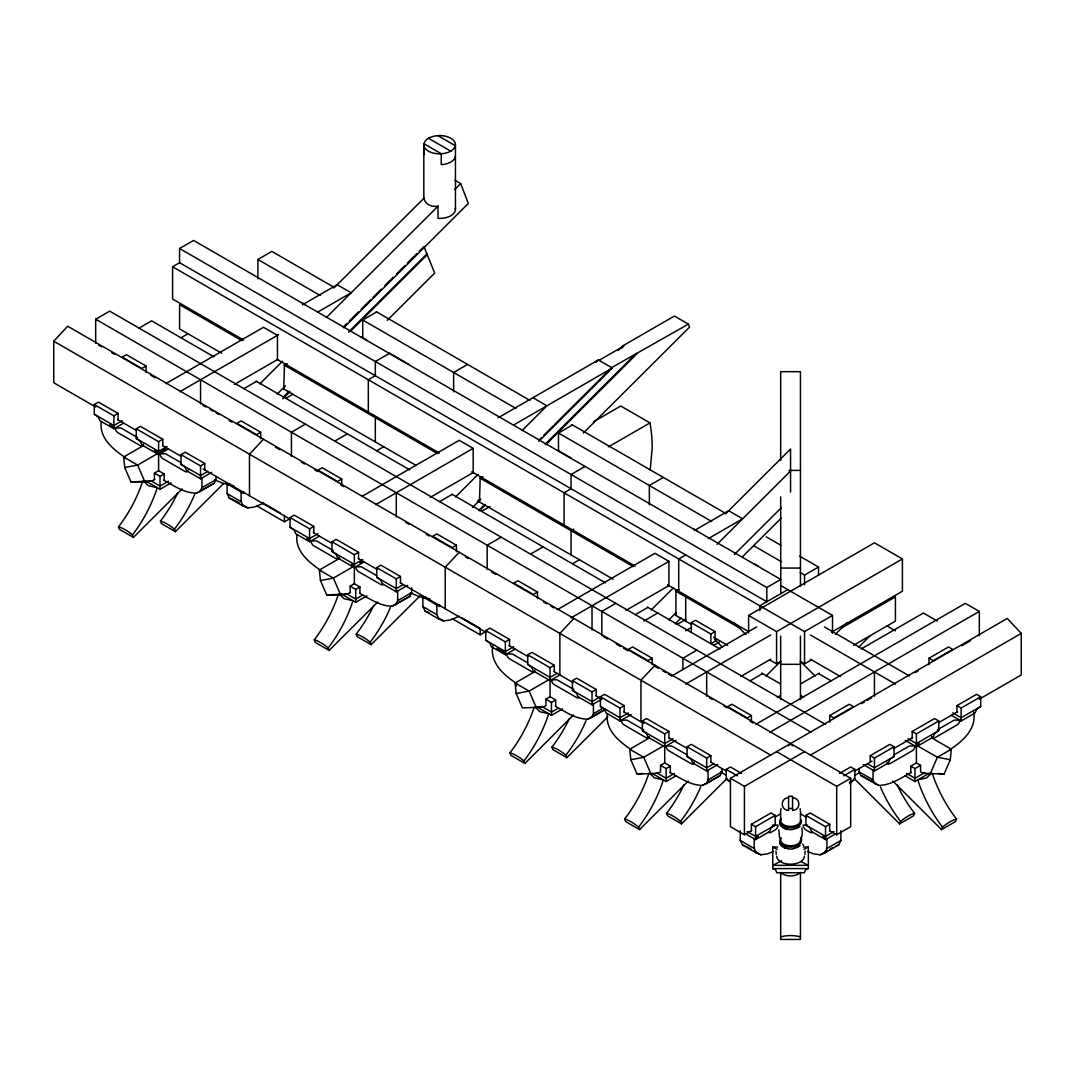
<?xml version="1.0" encoding="UTF-8"?>
<svg xmlns="http://www.w3.org/2000/svg" width="1075" height="1075" viewBox="0 0 1075 1075"><rect width="100%" height="100%" fill="white"/><g stroke="black" fill="none" stroke-linecap="round" stroke-linejoin="round"><path stroke-width="1.5" d="M776.016 851.01L776.19 854.504M778.824 829.927L779.577 837.801M780.49 813.372L780.988 808.507M910.794 772.629L910.794 766.166L916.397 762.941L920.59 765.36L920.59 771.823L923.103 773.274L944.078 774.081L950.3 759.689L951.348 749.221L931.77 737.92M804.933 854.504L805.094 851.01M650.214 469.869L652.149 448.369A121.018 69.875 60 0 0 649.972 422.892L620.772 406.028L593.508 421.776M423.819 199.345L423.819 144.708C424.907 137.613 433.574 135.732 439.635 135.571A15.816 9.137 0 0 1 455.451 144.708L455.451 209.289A15.816 9.137 0 0 1 439.635 218.413L438.009 218.292L438.009 206.198C432.338 207.314 424.692 204.573 424.034 198.123M455.451 144.708C454.362 151.803 445.682 153.685 439.635 153.846A15.816 9.137 0 0 1 423.819 144.708M455.236 156.533L454.913 157.958A15.816 9.137 0 0 1 443.72 164.421L441.261 164.609L441.261 153.712L424.034 143.768L424.034 154.666M800.942 839.723L802.299 834.052L801.923 827.871M853.967 778.34L899.614 823.853L900.568 821.381A25.706 8.869 -45.1 0 1 914.556 813.305A91.106 52.594 60 0 1 897.087 784.763M914.556 813.305L913.589 815.791L899.614 823.853M892.882 781.082L941.552 829.618L942.506 827.132A25.706 8.869 -45.1 0 1 956.495 819.056A92.141 53.199 60 0 1 932.267 773.368M956.495 819.056L955.541 821.542L941.552 829.618M930.09 774.081L937.36 757.284L951.348 749.221M163.884 480.243C174.016 485.806 184.362 493.156 196.362 493.17L200.084 491.45L201.952 487.687L201.952 477.999M200.084 491.45L214.073 483.374L215.927 479.611L215.927 476.386M359.628 593.252C369.746 598.815 380.093 606.166 392.093 606.179L395.828 604.459L397.683 600.697L397.683 591.008M395.828 604.459L409.803 596.383L411.671 592.621L411.671 587.783M555.358 706.248C565.49 711.825 575.837 719.175 587.837 719.188L591.559 717.468L593.427 713.706L593.427 704.017M670.007 772.441C680.126 778.018 690.473 785.355 702.472 785.382L706.208 783.662L708.076 779.886L708.076 770.211M706.208 783.662L720.183 775.586L722.051 771.823L722.051 768.585M807.527 851.36L813.493 853.832L820.198 854.8L824.673 853.026L826.917 848.498L826.917 838.822L822.711 836.39M824.673 853.026L838.661 844.95L840.892 840.435L840.892 830.747M849.707 783.702L854.867 779.079L854.867 769.391L850.674 766.972L839.494 773.436M930.91 773.678L926.69 777.91L917.795 779.886A92.141 53.199 60 0 0 942.506 827.132M95.796 407.022L53.75 382.754L53.75 341.205L67.725 326.249L850.674 778.273L850.674 826.702L836.699 834.778L829.457 830.599M263.469 439.258L249.481 454.201L249.481 495.763M459.2 552.254L445.225 567.21L445.225 608.759M573.848 618.447L559.873 633.403L559.873 674.952L550.077 680.609L533.308 670.921L531.762 667.333L527.718 664.457L527.718 654.769L531.91 652.35L554.283 665.264L554.283 671.727M654.944 665.264L640.955 680.22L640.955 721.768M788.405 745.862L790.555 743.564L792.705 745.862M333.855 288.046L424.128 198.028M259.841 383.869L282.497 361.267M326.451 317.447L438.103 206.091M454.738 189.509L460.678 183.597L455.088 180.358M343.221 327.096L346.782 323.548M349.388 320.955L358.66 311.71M361.227 309.157L370.526 299.871M373.065 297.345L381.208 289.215M384.89 285.547L393.087 277.377M396.648 273.829L405.006 265.485M407.385 263.12L416.845 253.687M419.196 251.335L423.953 246.605L434.676 273.077L387.322 320.31M142.733 481.157A92.141 53.199 -60 0 1 118.505 526.857L119.459 529.33L133.448 537.406L182.132 488.856M277.135 394.108L285.439 385.817M343.637 327.794L468.324 203.457L460.678 183.597M283.276 397.199L289.202 391.273M348.515 332.135L426.815 254.049M282.792 398.785L289.901 391.69M350.41 331.355L427.514 254.453M177.912 492.552A91.106 52.594 -60 0 1 160.444 521.093L161.411 523.579L175.386 531.655L223.936 483.239M455.558 496.892L478.106 474.411M521.993 430.645L546.906 405.799L532.931 397.723M596.02 362.302L598.385 359.937L612.374 367.999L538.911 441.261M618.206 350.477L622.936 345.76L674.401 316.05L688.39 324.113L689.545 327.123L583.308 433.05M621.269 348.528L623.634 346.163L622.936 345.76M477.34 501.568L479.719 499.19M539.153 439.917L541.531 437.552M543.91 435.173L553.423 425.687M554.673 424.437L611.675 367.596L688.39 324.113M338.464 594.166A92.141 53.199 -60 0 1 314.249 639.853L315.203 642.339L329.178 650.415L377.755 601.973M472.557 507.44L480.847 499.163M478.845 510.37L484.758 504.471M545.106 444.284L636.212 353.433M479.544 510.773L485.457 504.874M545.804 444.687L636.911 353.836M373.657 605.561A91.106 52.594 -60 0 1 356.188 634.102L357.142 636.588L371.117 644.664L420.285 595.631M725.491 513.904L790.555 449.014L790.555 492.041M651.316 609.874L673.367 587.891M717.038 544.34L790.555 471.025M534.208 707.175A92.141 53.199 -60 0 1 509.98 752.863L510.934 755.349L524.923 763.425L573.593 714.888M668.878 619.845L675.92 612.844M734.386 554.525L781.202 507.843M675.207 623.863L681.133 617.95M742.408 556.837L781.162 518.19M569.387 718.57A91.106 52.594 -60 0 1 551.918 747.112L552.886 749.598L566.861 757.673L607.832 716.81M765.964 676.067L779.953 662.119M648.857 773.368A92.141 53.199 -60 0 1 624.629 819.056L625.583 821.542L639.558 829.618L688.228 781.082M835.409 634.317L847.275 622.479M684.036 784.763A91.106 52.594 -60 0 1 666.567 813.305L667.521 815.791L681.51 823.853L727.157 778.34M858.522 647.338L870.253 635.634M949.749 749.718C962.474 741.508 976.745 728.971 973.708 712.08M800.445 872.739C794.68 876.998 786.43 876.998 780.678 872.739M179.579 248.5L193.567 240.424L780.772 579.452L766.798 587.528L179.579 248.5L179.579 262.703L766.798 601.731L766.798 587.528M243.635 340.049L172.591 299.025L172.591 266.748L179.579 262.703M95.688 343.422L95.688 319.208L109.677 311.145L825.237 724.268M139.038 328.09L151.615 320.82L213.965 356.819M257.879 278.855L257.879 259.478L271.854 251.402L334.204 287.401M180.976 337.778L187.964 333.747M146.025 366.024L141.833 368.456L122.254 357.155L126.447 354.723L146.025 366.024L146.025 372.488M122.254 420.688L113.869 425.525L94.291 414.224L94.291 404.549L98.483 402.117L118.062 413.418L118.062 419.882M165.926 383.6L263.173 327.458M302.357 304.83L337.187 284.714L351.176 292.79L317.797 312.059M94.291 404.549L113.869 415.85L118.062 413.418M94.291 414.224L98.336 417.1L99.894 420.688L113.869 428.764L123.652 423.107M179.901 391.676L278.6 334.688M167.001 446.515L158.603 451.366L136.243 438.452L136.243 428.764L140.435 426.332L162.809 439.258L162.809 445.708M234.511 384.366L277.672 359.44M154.746 479.423L151.898 481.062L144.91 481.869L130.922 481.869L124.7 467.477L123.652 457.009L143.23 445.708M243.891 388.626L256.482 381.37M287.24 363.605L284.445 365.218L283.746 389.029M376.72 311.952L362.732 320.014L362.732 337.778M136.243 428.764L158.603 441.677L162.809 439.258M165.604 448.933L137.64 465.085L124.7 467.477M168.399 448.933L158.603 454.591L141.833 444.902L140.287 441.314L136.243 438.452M207.542 471.535L200.555 475.58L180.976 464.279L180.976 454.591L185.169 452.172L204.747 463.473L204.747 469.923M154.41 479.611L154.41 473.161L158.603 470.729L164.206 473.968L164.206 480.417M285.842 398.314L292.83 394.283M154.41 473.161L160.014 476.386L164.206 473.968M168.399 481.224L160.014 486.075L151.615 481.224M389.298 353.433L375.323 361.509L375.323 375.713L368.322 379.744L368.322 412.034M145.327 480.821L160.014 489.3L171.194 482.836M180.976 454.591L200.555 465.892L204.747 463.473M260.674 432.217L256.482 434.636L236.903 423.335L241.096 420.916L260.674 432.217L260.674 438.681M180.976 464.279L185.021 467.141L186.566 470.729L200.555 478.805L211.735 472.342M305.408 424.141L291.433 432.217L291.433 456.432M201.952 487.687L215.927 479.611M196.362 493.17L214.073 483.374M334.768 441.099L347.359 433.83M467.598 364.412L453.61 372.488L453.61 391.864M376.72 450.788L383.708 446.743M341.769 479.033L337.563 481.452L317.998 470.151L322.191 467.732L341.769 479.033L341.769 485.497M317.998 533.697L309.6 538.535L290.035 527.234L290.035 517.545L294.228 515.127L313.806 526.428L313.806 532.891M256.482 505.68L284.445 521.818L290.035 518.593M361.657 496.61L458.904 440.468M498.101 417.839L598.385 359.937M599.084 360.34L623.634 346.163M290.035 517.545L309.6 528.846L313.806 526.428M290.035 527.234L294.08 530.109L295.625 533.697L309.6 541.773L319.396 536.116M375.632 504.686L472.893 448.53M513.528 425.068L612.374 367.999M362.732 559.524L354.347 564.375L331.973 551.448L331.973 541.773L336.166 539.341L358.539 552.254L358.539 558.718M430.242 497.376L473.417 472.449M350.396 592.473L347.642 594.072L340.641 594.878L326.666 594.878L320.431 580.487L319.396 570.019L339.754 558.261M439.635 501.635L452.212 494.379M482.971 476.615L480.176 478.227L479.477 502.038M572.451 424.947L558.476 433.023L558.476 450.788M331.973 541.773L354.347 554.687L358.539 552.254M354.347 565.987L333.371 578.095L320.431 580.487M359.937 562.749L362.732 561.137M364.129 561.943L354.347 567.6L337.563 557.912L336.018 554.324L331.973 551.448M403.286 584.545L396.285 588.589L376.72 577.288L376.72 567.6L380.913 565.181L400.478 576.482L400.478 582.932M350.154 592.621L350.154 586.157L354.347 583.738L359.937 586.977L359.937 593.427M481.573 511.324L489.958 506.486M350.154 586.157L355.744 589.396L359.937 586.977M608.356 446.918L649.972 422.892M585.042 466.442L571.053 474.518L571.053 488.722L564.066 492.753L564.066 525.043M362.732 595.039L355.744 599.084L347.359 594.233M341.071 593.83L355.744 602.309L366.924 595.846M376.72 567.6L396.285 578.901L400.478 576.482M456.405 545.227L452.212 547.645L432.647 536.344L436.84 533.926L456.405 545.227L456.405 551.69M376.72 577.288L380.765 580.151L382.31 583.738L396.285 591.814L407.479 585.351M501.152 537.151L487.163 545.227L487.163 569.441M397.683 600.697L411.671 592.621M392.093 606.179L409.803 596.383M530.513 554.109L543.09 546.839M573.848 529.088L571.053 530.701L571.053 554.915M663.329 477.421L649.354 485.497L649.354 504.86M572.451 563.797L579.438 559.753M537.5 592.043L533.308 594.462L513.729 583.161L517.922 580.742L537.5 592.043L537.5 598.506M513.729 646.707L505.344 651.544L485.766 640.243L485.766 630.555L489.958 628.136L509.537 639.437L509.537 645.9M452.212 618.689L480.176 634.828L485.766 631.603M557.078 609.807L654.944 553.303L668.919 561.365L668.919 585.593L626.026 610.358M694.343 530.553L728.662 510.732L742.65 518.808L708.331 538.615M485.766 630.555L505.344 641.856L509.537 639.437M485.766 640.243L489.81 643.119L491.356 646.707L505.344 654.769L515.127 649.125M571.053 617.87L668.919 561.365M685.702 554.915L678.715 558.946L678.715 591.237M615.8 603.344L601.812 611.42L601.812 635.634M534.705 671.727L515.127 683.028L516.175 693.496L522.396 707.887L543.372 707.081L545.885 705.63L545.885 699.167L550.077 696.748L555.681 699.973L555.681 706.436M635.365 614.645L647.956 607.375M678.715 589.624L675.92 591.237L675.92 615.451M527.718 654.769L550.077 667.696L554.283 665.264M643.764 621.108L657.739 613.032M557.078 673.34L550.077 677.371L527.718 664.457M550.077 678.997L529.115 691.104L516.175 693.496M624.185 712.08L624.185 705.63L604.607 694.329L592.029 701.599L572.451 690.298L572.451 680.609L576.643 678.177L596.222 689.478L596.222 695.942M677.317 624.333L685.702 619.496M545.885 699.167L551.475 702.405L555.681 699.973M691.292 632.409L691.292 622.721L695.485 620.302L715.063 631.603L715.063 638.053M685.702 630.797L691.292 627.558M558.476 708.049L551.475 712.08L541.692 706.436M536.102 706.436L551.475 715.318L562.668 708.855M572.451 680.609L592.029 691.91L596.222 689.478M652.149 658.236L647.956 660.655L628.378 649.354L632.57 646.935L652.149 658.236L652.149 664.686M800.19 572.585L804.543 575.098L818.518 567.022L818.518 575.098M691.292 622.721L710.871 634.022L715.063 631.603M787.76 589.624L759.797 605.763L759.797 610.613M572.451 690.298L576.496 693.16L578.041 696.748L592.029 704.824L601.812 699.167L596.02 695.821M748.617 633.215L748.617 615.451L874.445 542.808L902.409 558.946L902.409 591.237L831.539 632.154M696.882 650.16L682.907 658.236L682.907 669.537M716.461 640.472L710.871 643.71L710.871 634.022M593.427 713.706L603.209 708.049M713.666 645.322L719.256 642.097M587.837 719.188L601.812 711.113M591.559 717.468L605.548 709.392L603.062 710.548M671.714 675.987L756.719 626.913M628.378 712.886L619.993 717.737L600.414 706.436L600.414 696.748L619.993 708.049L624.185 705.63M600.414 706.436L604.459 709.298L606.004 712.9L619.993 720.962L631.173 714.512M685.702 684.063L770.694 634.989M748.617 615.451L776.58 631.603L902.409 558.946M673.111 738.727L664.726 743.564L642.353 730.651L642.353 720.962L646.559 718.543L668.919 731.457L668.919 737.92M172.591 266.748L804.543 631.603L832.507 615.451L832.507 633.215M740.675 676.538L770.694 659.203M769.593 659.848L776.58 663.88L780.92 661.38M670.316 772.629L670.316 766.166L664.726 762.941L660.534 765.36L660.534 771.823L658.021 773.274L637.045 774.081L630.81 759.689L629.775 749.221L649.354 737.92M750.014 680.838L762.592 673.568M842.007 627.719L895.421 596.894L895.421 621.108L853.59 645.255M642.353 720.962L664.726 733.876L668.919 731.457M800.203 661.38L804.543 663.88L811.531 659.848M664.726 745.177L643.764 757.284L630.81 759.689M675.92 740.339L664.726 746.789L647.956 737.114L646.411 733.513L642.353 730.651M713.666 763.747L706.678 767.778L687.1 756.478L687.1 746.789L691.292 744.37L710.871 755.671L710.871 762.135M777.507 697.258L780.396 695.592M800.606 683.915L819.392 673.071M861.277 648.883L923.385 613.032L937.36 621.108M751.412 715.547L747.219 717.966L727.641 706.665L731.833 704.246L751.412 715.547L751.412 721.997M660.534 765.36L666.124 768.585L670.316 766.166M755.886 724.268L965.323 603.344L979.312 611.42L979.312 635.634M674.522 773.436L666.124 778.273L656.341 772.629M652.149 773.436L666.124 781.512L675.92 775.854M687.1 746.789L706.678 758.09L710.871 755.671M769.875 732.33L979.312 611.42M687.1 756.478L691.144 759.353L692.69 762.941L706.678 771.017L717.858 764.553M708.076 779.886L722.051 771.823M730.436 781.498L726.243 779.079L726.243 769.391L730.436 766.972L741.629 773.436M702.472 785.382L720.183 775.586M829.712 715.547L849.277 704.246L853.469 706.665L833.904 717.966L829.712 715.547L829.712 721.997M928.975 658.236L948.553 646.935L952.746 649.354L933.167 660.655L928.975 658.236L928.975 664.686M751.667 830.599L744.424 834.778L730.436 826.702L730.436 778.273L1007.275 618.447L1021.25 633.403L1021.25 674.952L979.218 699.22M861.492 703.655L864.407 701.975M867.31 700.295L871.677 697.769M915.309 672.574L918.225 670.894M961.856 645.712L970.577 640.673M730.436 778.273L744.424 786.349L804.543 751.64M810.362 755.161L1021.25 633.403M751.412 830.747L751.412 824.283L770.99 812.982L775.183 815.401L775.183 825.089L755.604 836.39L747.219 831.553M870.253 762.135L870.253 755.671L889.831 744.37L894.024 746.789L894.024 756.478L874.445 767.778L867.458 763.747M912.191 737.92L912.191 731.457L934.565 718.543L938.757 720.962L938.757 730.651L916.397 743.564L907.999 738.727M956.938 712.08L956.938 705.63L976.517 694.329L980.709 696.748L980.709 706.436L961.131 717.737L952.746 712.886M751.412 824.283L755.604 826.702L775.183 815.401M843.687 775.854L854.867 769.391M870.253 755.671L874.445 758.09L894.024 746.789M912.191 731.457L916.397 733.876L938.757 720.962M956.938 705.63L961.131 708.049L980.709 696.748M774.86 817.202L780.652 813.856L780.678 820.453M854.571 771.178L871.959 761.14M893.701 748.59L912.554 737.719M938.636 722.655L957.476 711.771M854.867 775.277L859.194 772.791M776.58 751.64L836.699 786.349L850.674 778.273M894.024 754.865L909.396 745.983L914.986 745.983L919.192 743.564M937.36 729.844L954.143 720.156L959.733 720.156A3.951 2.284 -60 0 1 956.938 725.007L934.565 737.92A3.951 2.284 -60 0 1 931.77 736.308M849.277 782.318L854.867 779.079M758.399 836.39L754.207 838.822L754.207 848.498L756.451 853.026L760.925 854.8L767.631 853.832L773.597 851.36M745.822 833.972L755.604 839.629L769.593 831.553L771.138 827.965L775.183 825.089M863.265 764.553L874.445 771.017L888.434 762.941L889.979 759.353L894.024 756.478M951.348 715.318L961.131 720.962L975.106 712.9L976.664 709.298L980.709 706.436M833.904 831.553L825.519 836.39L805.941 825.089L805.941 815.401L810.133 812.982L829.712 824.283L829.712 830.747M910.794 766.166L914.986 768.585L920.59 765.36M911.116 772.441C900.984 778.018 890.637 785.355 878.638 785.382L860.927 775.586L859.073 771.823L859.073 768.585M805.941 815.401L825.519 826.702L829.712 824.283M924.782 772.629L914.986 778.273L906.601 773.436M905.204 775.854L914.986 781.512L928.975 773.436M805.941 825.089L809.986 827.965L811.531 831.553L825.519 839.629L835.302 833.972M826.917 848.498L840.892 840.435M820.198 854.8L827.186 850.768M829.981 849.142L832.789 847.53M938.757 730.651L934.712 733.513L933.167 737.114L916.397 746.789L905.204 740.339M781.659 860.766L772.764 865.335L808.36 865.335L800.942 861.532M803.912 849.358L808.36 847.073L808.36 868.573L805.498 869.782L804.396 872.739L776.714 872.739L775.626 869.782L772.764 868.573L772.764 847.073L777.615 847.073M263.469 503.248L254.52 506.97L247.814 507.938L243.34 506.164L229.351 498.088L227.121 493.573L227.121 483.884M459.2 616.257L450.264 619.979L443.545 620.947L439.07 619.173L425.095 611.097L422.851 606.569L422.851 596.894M835.678 846.132L838.661 844.95M130.922 481.869L151.898 481.062M326.666 594.878L347.642 594.072M637.045 774.081L642.635 773.436M792.544 808.467L788.58 808.467M788.58 797.69C780.181 798.013 780.168 810.107 788.58 810.429L788.58 796.373L790.555 796.185L792.544 796.373L792.544 810.429C800.956 810.107 800.942 798.013 792.544 797.69M109.677 424.719L115.267 427.958L120.857 427.958L137.64 437.632M154.41 450.559L160.014 453.784L165.604 453.784L180.976 462.667M788.916 470.393L800.445 470.393M306.805 538.535L311.011 540.953L316.601 540.953L333.371 550.642M351.552 564.375L355.744 566.794L361.334 566.794L376.72 575.676M780.678 568.07L800.445 568.07M496.959 648.319L506.742 653.963L512.332 653.963L527.718 662.845M780.678 664.323L800.445 664.323M535.605 707.081L543.372 707.081M772.387 825.089L777.978 825.089A3.951 2.284 -60 0 1 775.183 829.94L770.99 832.359A3.951 2.284 -60 0 1 768.571 832.144M807.338 825.089L803.146 825.089A3.951 2.284 60 0 0 805.941 829.94L810.133 832.359A3.951 2.284 60 0 0 812.552 832.144M803.495 847.073L808.36 847.073M772.764 868.573L808.36 868.573M938.475 773.436L944.078 774.081M230.198 484.529L223.479 483.562L214.53 479.84M425.928 597.539L419.223 596.571L410.274 592.849M950.3 759.689L937.36 757.284L916.397 745.177M234.001 485.94L233.248 485.779A7.082 4.098 -60 0 1 232.509 485.295M429.745 598.95L428.992 598.788A7.082 4.098 -60 0 1 428.253 598.305M229.351 498.088L233.826 499.862M425.095 611.097L429.57 612.871M740.232 830.747L740.232 840.435L742.462 844.95L745.445 846.132M860.927 775.586L864.663 777.306M772.764 847.073L777.212 849.358M726.243 779.079L730.288 781.955M438.009 135.705L455.236 145.649M428.441 138.245L450.815 151.172M376.25 311.683L529.935 400.411M571.981 424.679L725.692 513.433M766.314 536.882L780.813 545.253M799.666 556.138L818.518 567.022M257.879 259.478L320.216 295.477M362.275 319.745L515.96 408.487M558.006 432.755L711.717 521.496M753.777 545.791L781.337 561.701M887.036 625.946L895.421 630.797M302.613 303.069L305.408 304.682M361.334 336.972L366.924 340.197M389.298 353.111L408.876 364.412M558.006 450.519L571.053 458.044M694.087 529.088L696.882 530.701M754.207 563.797L758.399 566.216M780.437 585.391L832.507 615.451M824.404 626.913L909.396 675.987M810.416 634.989L895.421 684.063M263.469 327.284L277.444 335.36L277.444 359.574M459.2 440.293L473.188 448.369L473.188 472.583M810.416 659.203L840.448 676.538M276.987 359.305L439.366 453.059M471.791 471.777L635.11 566.068M667.521 584.773L748.2 631.361M241.929 340.681L179.579 304.682L179.579 328.896L221.625 353.178M283.975 364.949L437.659 453.69M479.705 477.958L633.35 566.659M675.369 590.914L739.103 627.719M818.518 673.568L831.109 680.838M283.975 389.163L415.917 465.341M478.268 501.34L613.099 579.183M675.449 615.182L691.467 624.441M713.719 637.287L727.641 645.322M256.011 381.101L409.696 469.829M451.742 494.11L605.44 582.838M647.486 607.106L719.981 648.964M761.732 673.071L780.504 683.915M800.727 695.592L803.616 697.258M95.688 319.208L811.249 732.33M859.073 771.823L873.048 779.886L874.916 783.662M866.06 778.112L878.638 785.382M98.591 345.102L101.493 346.782M111.639 352.64L114.541 354.307M150.796 375.242L155.136 377.742M202.987 405.369L205.889 407.049M210.23 409.562L213.132 411.228M216.035 412.907L218.937 414.574M229.082 420.446L231.985 422.112M275.482 447.227L279.836 449.74M301.578 462.29L304.48 463.97M314.626 469.829L317.528 471.508M340.721 484.892L343.624 486.572M405.974 522.571L408.876 524.237M426.278 534.288L429.167 535.955M465.421 556.89L468.324 558.557M491.517 571.954L495.871 574.467M543.708 602.094L546.611 603.76M550.964 606.273L553.867 607.953M603.263 636.467L607.63 638.993M616.203 643.938L620.718 646.545M623.634 648.225L627.988 650.751M655.36 666.54L658.263 668.22M662.899 670.894L665.815 672.574M668.408 674.079L671.311 675.758M709.446 697.769L712.349 699.449M723.986 706.168L726.888 707.847M750.162 721.285L753.078 722.964M53.75 341.205L770.762 755.161M726.243 769.391L737.437 775.854M262.797 502.858L280.105 512.869M461.417 617.534L480.176 628.364L480.176 634.828M117.551 419.586L136.391 430.457M162.486 445.534L181.339 456.418M203.094 468.969L290.089 519.198M313.282 532.595L332.135 543.466M358.23 558.543L377.083 569.428M400.276 582.811L485.819 632.207M509.026 645.591L527.865 656.476M553.961 671.553L572.908 682.491M623.567 711.731L643.938 723.488M668.569 737.719L687.409 748.59M710.602 761.973L726.552 771.178M800.458 813.856L806.263 817.202M225.723 483.078L243.891 493.573L243.891 491.974M421.454 596.087L439.635 606.569L439.635 604.983M720.478 771.957L726.243 775.277M573.848 689.478L557.078 679.803L551.475 679.803A3.951 2.284 60 0 0 554.283 684.641L576.643 697.554A3.951 2.284 60 0 0 579.076 697.339M643.764 729.844L626.98 720.156L621.39 720.156A3.951 2.284 60 0 0 624.185 725.007L646.559 737.92A3.951 2.284 60 0 0 649.354 736.308M687.1 754.865L671.714 745.983L666.124 745.983A3.951 2.284 60 0 0 668.919 750.834L691.292 763.747A3.951 2.284 60 0 0 694.087 762.135M227.121 493.573L241.096 501.635L243.34 506.164M422.851 606.569L436.84 614.645L439.07 619.173M235.223 500.668L239.416 503.087M242.211 504.713L247.814 507.938M437.955 617.708L443.545 620.947M123.652 457.009L137.64 465.085L144.91 481.869M319.396 570.019L333.371 578.095L340.641 594.878M629.775 749.221L643.764 757.284L651.033 774.081M740.232 840.435L754.207 848.498M746.937 846.724L751.129 849.142M753.924 850.768L760.925 854.8M742.462 844.95L756.451 853.026M631.374 749.718C619.254 741.71 604.997 729.965 607.402 713.706M516.726 683.539C504 675.315 489.73 662.778 492.767 645.9M320.995 570.529C308.874 562.507 294.617 550.763 297.022 534.503M125.251 457.52C113.144 449.498 98.887 437.753 101.292 421.494M801.171 662.119L815.159 676.067M733.849 622.479L746.023 634.626M714.391 639.141L722.602 647.338M800.579 837.761L801.735 839.373M650.214 773.678L654.433 777.91L663.329 779.886A92.141 53.199 -60 0 1 638.604 827.132L639.558 829.618M535.565 707.498L539.784 711.717L548.68 713.706A92.141 53.199 -60 0 1 523.955 760.939L524.923 763.425M339.821 594.488L344.04 598.708L352.949 600.697A92.141 53.199 -60 0 1 328.224 647.929L329.178 650.415M144.09 481.479L148.31 485.698L157.205 487.687A92.141 53.199 -60 0 1 132.494 534.92L133.448 537.406M802.676 844.157L803.603 845.595M536.385 707.887L529.115 691.104L515.127 683.028L516.457 686.078M666.567 813.305A25.706 8.869 45.1 0 1 680.556 821.381L681.51 823.853M551.918 747.112A25.706 8.869 45.1 0 1 565.907 755.188L566.861 757.673M356.188 634.102A25.706 8.869 45.1 0 1 370.163 642.178L371.117 644.664M160.444 521.093A25.706 8.869 45.1 0 1 174.432 529.169L175.386 531.655M455.236 208.348L455.451 209.289M800.136 808.507L800.633 813.372M961.131 708.049L961.131 720.962M916.397 733.876L916.397 762.941M914.986 768.585L914.986 781.512M874.445 671.956L874.445 696.17M874.445 758.09L874.445 771.017M873.048 770.211L873.048 779.886M836.699 786.349L836.699 834.778M825.519 826.702L825.519 839.629M804.543 575.098L804.543 584.773M804.543 631.603L804.543 663.88M800.445 586.318L800.445 371.681L780.678 371.681L780.678 460.449M800.445 636.118L800.445 699.583M800.445 813.735L800.445 820.453M800.445 872.47L800.445 939.429L780.678 939.429L780.678 872.47M780.678 496.878L780.772 593.655M780.678 636.118L780.678 699.583M776.58 631.603L776.58 663.88M755.604 826.702L755.604 839.629M744.424 786.349L744.424 834.778M706.678 671.956L706.678 696.17M706.678 758.09L706.678 771.017M685.702 596.894L685.702 621.108M666.124 768.585L666.124 781.512M664.726 733.876L664.726 762.941M619.993 708.049L619.993 720.962M592.029 605.763L592.029 629.977M592.029 691.91L592.029 704.824M551.475 702.405L551.475 715.318M550.077 667.696L550.077 696.748M505.344 641.856L505.344 654.769M436.84 604.956L436.84 614.645M396.285 492.753L396.285 516.981M396.285 578.901L396.285 591.814M375.323 417.691L375.323 441.906M355.744 589.396L355.744 602.309M354.347 554.687L354.347 583.738M309.6 528.846L309.6 541.773M284.445 515.315L284.445 521.818M241.096 491.947L241.096 501.635M200.555 379.757L200.555 403.972M200.555 465.892L200.555 478.805M160.014 476.386L160.014 489.3M158.603 441.677L158.603 470.729M113.869 415.85L113.869 428.764M586.09 720.559A91.106 52.594 -60 0 1 565.907 755.188M534.705 670.115A3.951 2.284 60 0 1 531.91 671.727L509.537 658.814A3.951 2.284 60 0 1 506.742 653.963M509.98 752.863A25.706 8.869 45.1 0 1 523.955 760.939M780.678 936.863A25.706 16.636 0 0 1 800.445 936.863M800.445 840.059A9.89 5.711 0 0 1 789.265 845.716A9.89 5.711 0 0 1 781.014 838.581M801.063 819.876A10.871 6.275 0 0 1 789.144 827.723A10.871 6.275 0 0 1 781.149 818.357M801.063 839.239A10.871 6.275 0 0 1 789.144 847.087A10.871 6.275 0 0 1 781.149 837.734M804.396 856.211A13.841 7.995 0 0 1 790.555 864.192A13.841 7.995 0 0 1 776.714 856.211M799.975 845.622A10.871 6.275 0 0 1 793.377 848.551M787.747 848.551A10.871 6.275 0 0 1 779.684 842.478M800.445 820.682A9.89 5.711 0 0 1 789.265 826.353A9.89 5.711 0 0 1 781.014 819.217M793.122 829.43A9.89 5.711 0 0 1 783.567 827.952M799.975 826.245A10.871 6.275 0 0 1 793.377 829.174M787.747 829.174A10.871 6.275 0 0 1 779.684 823.114M793.122 848.807A9.89 5.711 0 0 1 788.002 848.807M785.623 848.229A9.89 5.711 0 0 1 783.567 847.328M900.568 821.381A91.106 52.594 60 0 1 880.385 786.752M914.986 745.983A3.951 2.284 -60 0 1 912.191 750.834L889.831 763.747A3.951 2.284 -60 0 1 887.036 762.135M700.739 786.752A91.106 52.594 -60 0 1 680.556 821.381M624.629 819.056A25.706 8.869 45.1 0 1 638.604 827.132M118.505 526.857A25.706 8.869 45.1 0 1 132.494 534.92M194.615 494.54A91.106 52.594 -60 0 1 174.432 529.169M230.547 484.274A7.082 4.098 -60 0 1 228.478 484.852L227.578 484.704A7.082 4.098 -60 0 1 226.234 483.548M160.014 453.784A3.951 2.284 60 0 0 162.809 458.622L185.169 471.535A3.951 2.284 60 0 0 187.964 469.923M143.23 444.096A3.951 2.284 60 0 1 140.435 445.708L118.062 432.795A3.951 2.284 60 0 1 115.267 427.958M426.291 597.283A7.082 4.098 -60 0 1 424.222 597.861L423.308 597.713A7.082 4.098 -60 0 1 421.978 596.558M314.249 639.853A25.706 8.869 45.1 0 1 328.224 647.929M390.359 607.55A91.106 52.594 -60 0 1 370.163 642.178M355.744 566.794A3.951 2.284 60 0 0 358.539 571.631L380.913 584.545A3.951 2.284 60 0 0 383.332 584.33M338.961 557.105A3.951 2.284 60 0 1 336.166 558.718L313.806 545.804A3.951 2.284 60 0 1 311.011 540.953"/></g></svg>
